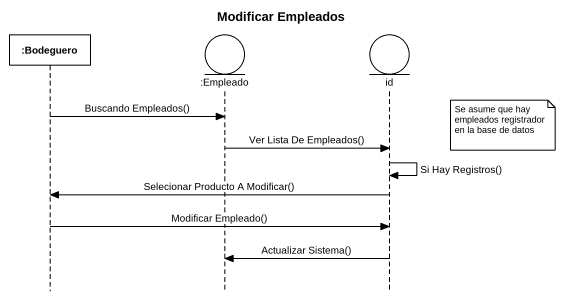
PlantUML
@startuml
title Modificar Empleados
hide footbox
participant ":Bodeguero" as Bodeguero
entity ":Empleado" as Empleado
entity id

Bodeguero -> Empleado : Buscando Empleados()
note right of id : Se asume que hay empleados registrador en la base de datos
Empleado -> id : Ver Lista De Empleados()
id -> id : Si Hay Registros()
id -> Bodeguero : Selecionar Producto A Modificar()
Bodeguero -> id : Modificar Empleado()
id -> Empleado : Actualizar Sistema()
@enduml
